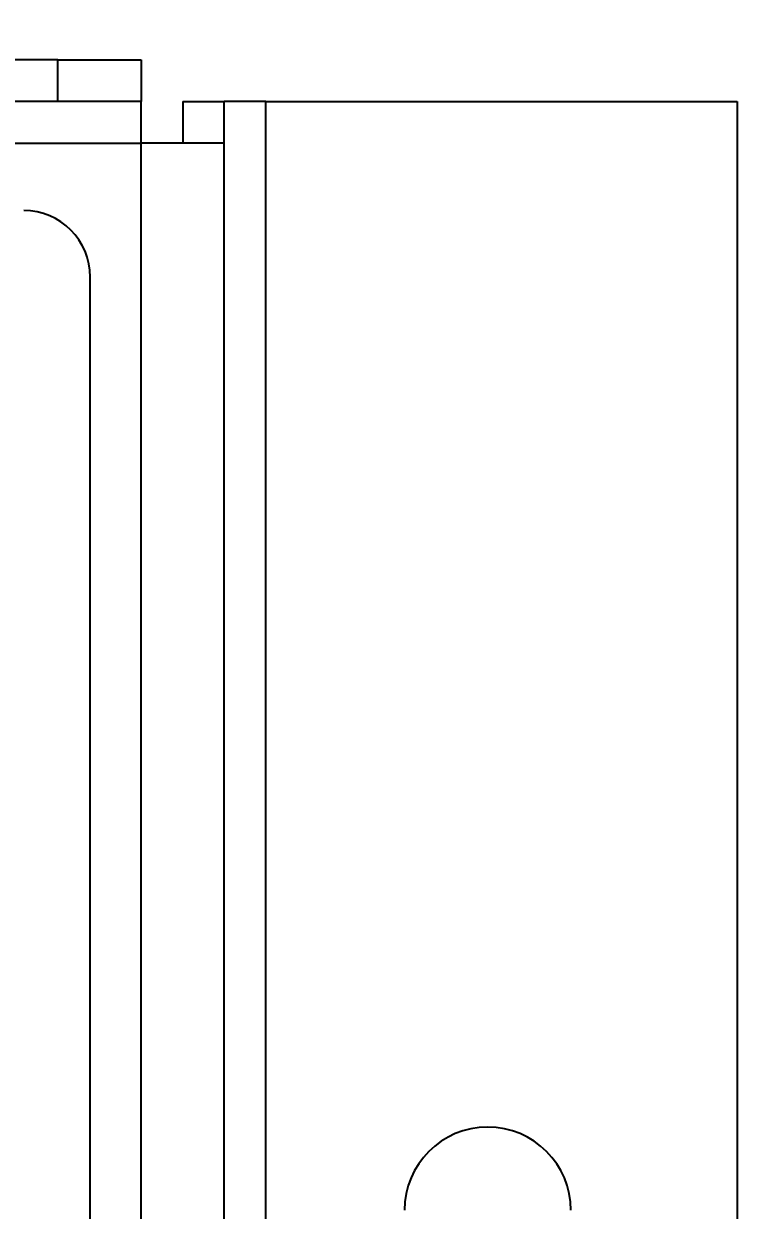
# Model space of a CAD drawing. Extents: x 150 to 4150, y 50 to 2920.
# Drawn here: x 1524.7 to 1589, y 2373.9 to 2480.9 of the extents above; entities that cross this region are included whole.
import ezdxf

# ---------------------------------------------------------------- set-up
doc = ezdxf.new("R2010")
doc.units = 0
doc.header["$LTSCALE"] = 10
doc.linetypes.add('SLD-KATı', pattern=[0])
doc.layers.get('0').update_dxf_attribs({"linetype": 'CONTINUOUS'})
doc.styles.add('SLDTEXTSTYLE1', font='GOTHIC.TTF', dxfattribs={"width": 0.913})
doc.dimstyles.new('SLDDIMSTYLE1', dxfattribs={"dimtxt": 35, "dimasz": 33.02, "dimexe": 0, "dimexo": 0.0625, "dimgap": 8.75, "dimtad": 1, "dimdec": 0, "dimlfac": 0.4, "dimrnd": 1e-09, "dimzin": 12, "dimtxsty": 'SLDTEXTSTYLE1', "dimsah": 1, "dimcen": 0.09, "dimazin": 3, "dimtfac": 1, "dimtdec": 0, "dimtofl": 0, "dimtmove": 0, "dimatfit": 3, "dimtolj": 1, "dimtzin": 12})

# ---------------------------------------------------------------- blocks, each defined once
blk = doc.blocks.new('_D_3')
at = {"color": 7, "linetype": 'SLD-KATı'}
for p, q in [((341.53, 2483.92), (341.53, 2774.35)), ((1589.03, 2483.92), (1589.03, 2774.35)), ((341.53, 2764.35), (1589.03, 2764.35))]:
    blk.add_line(p, q, dxfattribs=at)
for points in [[(341.53, 2764.35), (374.55, 2759.27), (374.55, 2769.43)], [(1589.03, 2764.35), (1556.01, 2769.43), (1556.01, 2759.27)]]:
    blk.add_solid(points, dxfattribs=at)
at = {"color": 7, "linetype": 'SLD-KATı', "insert": (934.88, 2809.05), "char_height": 35, "attachment_point": 1, "style": 'SLDTEXTSTYLE1'}
blk.add_mtext('499', dxfattribs=at)

msp = doc.modelspace()

# ---------------------------------------------------------------- linework, layer by layer
at = {"color": 7, "linetype": 'SLD-KATı'}
for p, q in [((1527.78, 2477.67), (1039.53, 2477.67)), ((1527.78, 2473.92), (1527.78, 2477.67)), ((1527.78, 2477.67), (1535.28, 2477.67)), ((1535.28, 2477.67), (1535.28, 2473.92)), ((1527.78, 2473.92), (1039.53, 2473.92)), ((1535.28, 2473.92), (1527.78, 2473.92)), ((1535.28, 2470.17), (1535.28, 2473.92)), ((1539.03, 2473.92), (1539.03, 2470.17)), ((1539.03, 2473.92), (1542.78, 2473.92)), ((1542.78, 2470.17), (1542.78, 2473.92)), ((1546.53, 2473.92), (1542.78, 2473.92)), ((1546.53, 985.34), (1546.53, 2473.92)), ((1546.53, 2473.92), (1589.03, 2473.92)), ((1589.03, 2473.92), (1589.03, 985.34)), ((1542.78, 2470.17), (1535.28, 2470.17)), ((1542.78, 985.34), (1542.78, 2470.17)), ((1530.7, 2320.08), (1530.7, 2458.08))]:
    msp.add_line(p, q, dxfattribs=at)
at = {"color": 8, "linetype": 'SLD-KATı'}
for p in [(1039.53, 2470.17), (1535.28, 1924.64)]:
    msp.add_line(p, (1535.28, 2470.17), dxfattribs=at)
at = {"color": 7, "linetype": 'SLD-KATı'}
for centre, radius, end in [((1524.7, 2458.08), 6, 90), ((1566.53, 2373.92), 7.5, 180)]:
    msp.add_arc(centre, radius, 0, end, dxfattribs=at)

# ---------------------------------------------------------------- dimensions: what is measured, and where the dimension line sits
dim = msp.add_linear_dim(base=(1589.03, 2764.35), p1=(341.53, 2473.92), p2=(1589.03, 2473.92), dimstyle='SLDDIMSTYLE1', dxfattribs=at)
dim.commit()
dim.dimension.update_dxf_attribs({"geometry": '_D_3', "text_midpoint": (973.67, 2764.35), "dimtype": 160})

doc.saveas('drawing.dxf')
